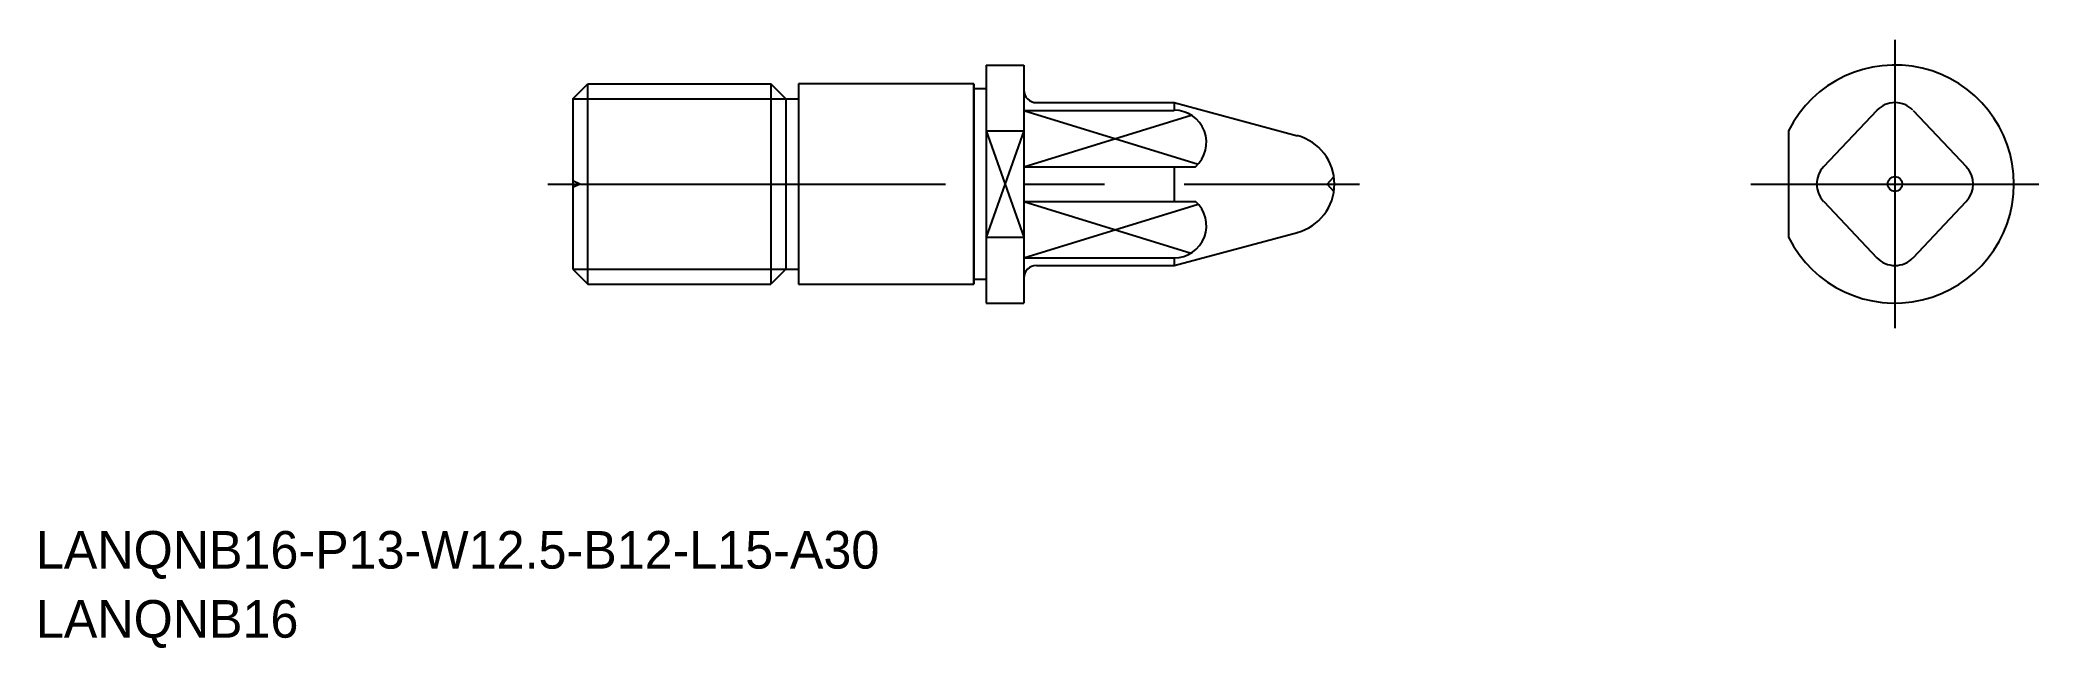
# Model space of a CAD drawing. Extents: x 34 to 194, y 104 to 153.
import ezdxf

# ---------------------------------------------------------------- set-up
doc = ezdxf.new("R2010")
doc.units = 0
doc.linetypes.add('CENTER', pattern=[50.8, 31.75, -6.35, 6.35, -6.35])
doc.linetypes.add('DASHED', pattern=[19.05, 12.7, -6.35])
doc.layers.get('0').update_dxf_attribs({"linetype": 'CONTINUOUS'})
doc.layers.add('CENTER', color=1, linetype='CENTER')

# ---------------------------------------------------------------- blocks, each defined once
blk = doc.blocks.new('*U2')
at = {"color": 7, "linetype": 'CONTINUOUS'}
blk.add_text('LANQNB16', height=3, dxfattribs=at).set_placement((34.03, 104.99))
blk = doc.blocks.new('*U3')
at = {"color": 7, "linetype": 'CONTINUOUS'}
blk.add_text('LANQNB16-P13-W12.5-B12-L15-A30', height=3, dxfattribs=at).set_placement((34.03, 110.5))

msp = doc.modelspace()

# ---------------------------------------------------------------- linework, layer by layer
at = {"color": 7, "linetype": 'CONTINUOUS'}
for p, q in [((109.91, 150.69), (109.91, 131.69)), ((109.91, 150.69), (112.91, 150.69)), ((112.91, 150.69), (112.91, 131.69)), ((76.91, 147.99), (78.11, 149.19)), ((78.11, 133.19), (78.11, 149.19)), ((78.11, 149.19), (92.71, 149.19)), ((92.71, 149.19), (92.71, 133.19)), ((93.91, 147.99), (92.71, 149.19)), ((108.91, 149.19), (94.91, 149.19)), ((94.91, 149.19), (94.91, 133.19)), ((108.91, 149.19), (108.91, 133.19)), ((108.91, 133.19), (108.91, 149.19)), ((109.91, 148.79), (108.91, 148.79)), ((76.91, 147.99), (76.91, 134.39)), ((93.91, 147.99), (94.91, 147.99)), ((93.91, 147.99), (93.91, 134.39)), ((113.91, 147.69), (124.91, 147.69)), ((124.91, 147.69), (134.75, 145.05)), ((181.02, 147.07), (176.76, 142.56)), ((183.91, 147.07), (188.17, 142.56)), ((109.91, 145.43), (112.91, 145.43)), ((112.91, 145.69), (112.91, 145.69)), ((173.96, 145.43), (173.96, 136.94)), ((173.96, 145.43), (173.96, 136.94)), ((176.77, 139.8), (181.02, 135.3)), ((183.91, 135.3), (188.16, 139.8)), ((124.91, 134.69), (134.75, 137.32)), ((109.91, 136.94), (112.91, 136.94)), ((112.91, 136.69), (112.91, 136.69)), ((76.91, 134.39), (78.11, 133.19)), ((93.91, 134.39), (92.71, 133.19)), ((93.91, 134.39), (94.91, 134.39)), ((113.91, 134.69), (124.91, 134.69)), ((78.11, 133.19), (92.71, 133.19)), ((94.91, 133.19), (108.91, 133.19)), ((108.91, 133.59), (109.91, 133.59)), ((109.91, 131.69), (112.91, 131.69))]:
    msp.add_line(p, q, dxfattribs=at)
at = {"color": 3, "linetype": 'CONTINUOUS'}
for p, q in [((76.91, 147.99), (93.91, 147.99)), ((112.91, 147.07), (126.82, 142.78)), ((112.91, 147.07), (124.91, 147.07)), ((109.91, 145.43), (112.91, 136.94)), ((112.91, 145.43), (109.91, 136.94)), ((112.91, 142.57), (126.26, 146.69)), ((112.91, 142.57), (126.61, 142.57)), ((112.91, 139.8), (126.26, 135.68)), ((112.91, 139.8), (126.61, 139.8)), ((112.91, 135.3), (126.82, 139.59)), ((76.91, 134.39), (93.91, 134.39)), ((112.91, 135.3), (124.91, 135.3))]:
    msp.add_line(p, q, dxfattribs=at)
at = {"color": 3, "linetype": 'DASHED'}
for p, q in [((112.91, 147.07), (124.91, 147.07)), ((124.91, 147.69), (124.91, 147.07)), ((124.91, 142.57), (124.91, 139.8)), ((77.46, 141.19), (76.91, 141.46)), ((77.46, 141.19), (76.91, 140.91)), ((137.12, 141.19), (137.67, 141.77)), ((137.12, 141.19), (137.67, 140.6)), ((112.91, 135.3), (124.91, 135.3)), ((124.91, 135.3), (124.91, 134.69))]:
    msp.add_line(p, q, dxfattribs=at)
at = {"color": 7, "linetype": 'CONTINUOUS'}
msp.add_circle((182.46, 141.19), 0.59, dxfattribs=at)
for centre, radius, start, end in [((182.46, 141.19), 9.5, 206.5254, 153.4746), ((113.91, 148.69), 1, 180, 270), ((182.46, 145.69), 2, 43.8767, 136.1233), ((133.71, 141.19), 4, 285, 75), ((178.21, 141.19), 2, 136.1233, 223.8767), ((186.71, 141.19), 2, 316.1233, 43.8767), ((113.91, 133.69), 1, 90, 180), ((182.46, 136.69), 2, 223.8767, 316.1233)]:
    msp.add_arc(centre, radius, start, end, dxfattribs=at)
at = {"color": 3, "linetype": 'CONTINUOUS'}
for centre, start, end in [((124.92, 144.51), 311.0971, 90.2476), ((124.92, 137.87), 269.7524, 48.9029)]:
    msp.add_arc(centre, 2.57, start, end, dxfattribs=at)
at = {"layer": 'CENTER', "color": 1, "linetype": 'CENTER'}
for p, q in [((182.46, 152.69), (182.46, 129.69)), ((74.91, 141.19), (139.71, 141.19)), ((170.96, 141.19), (193.96, 141.19))]:
    msp.add_line(p, q, dxfattribs=at)

# ---------------------------------------------------------------- block references
at = {"color": 7, "linetype": 'CONTINUOUS'}
for name in ['*U3', '*U2']:
    msp.add_blockref(name, (0, 0), dxfattribs=at)

doc.saveas('drawing.dxf')
